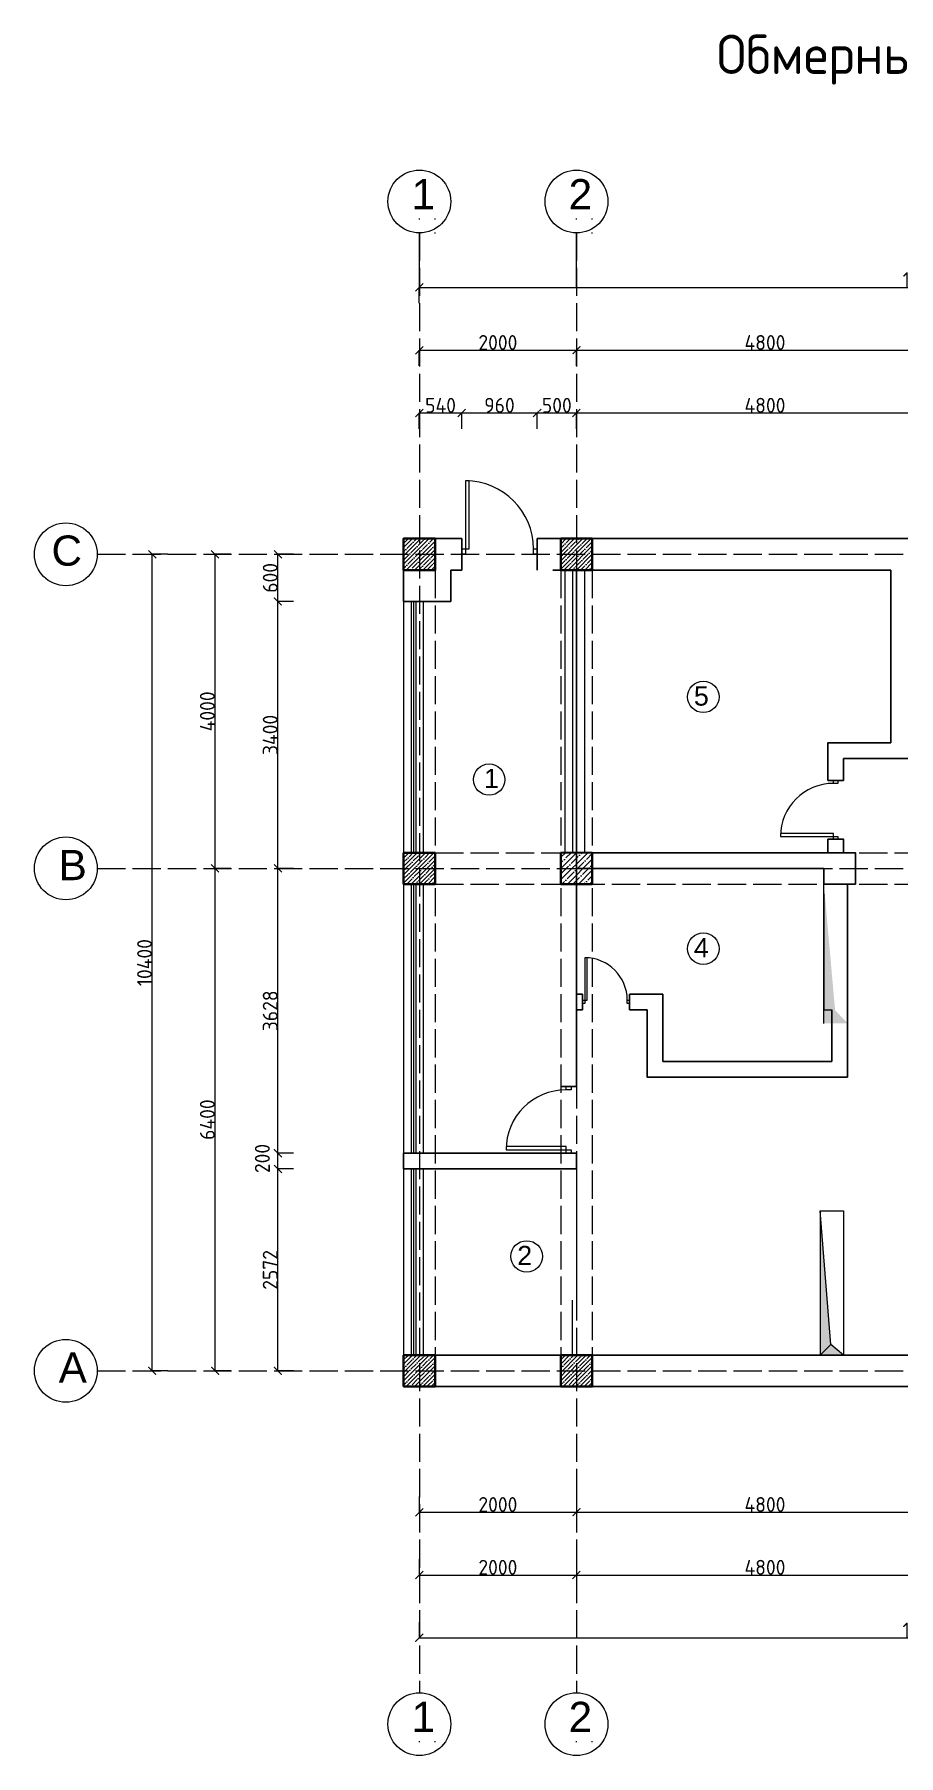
# Model space of a CAD drawing. Header units: millimetres. Extents: x -79936 to 190348, y -17907 to 78730.
# Drawn here: x -39426 to -28426, y -8952 to 12970 of the extents above; entities that cross this region are included whole.
import ezdxf

# ---------------------------------------------------------------- set-up
doc = ezdxf.new("R2010")
doc.units = ezdxf.units.MM
doc.linetypes.add('ACAD_ISO02W100', pattern=[15, 12, -3])
for name, color, linetype in [('A-Door', 150, 'Continuous'), ('door', 7, 'Continuous'), ('NET 01', 8, 'Continuous'), ('Plan 1', 7, 'Continuous'), ('Plan 2', 7, 'Continuous')]:
    doc.layers.add(name, color=color, linetype=linetype)
doc.styles.add('gost', font='GOST Common.ttf')
doc.styles.get("Standard").update_dxf_attribs({"font": 'arial.ttf'})
doc.dimstyles.new('GOST', dxfattribs={"dimtxt": 190, "dimasz": 100, "dimexe": 0.18, "dimexo": 0.06, "dimgap": 3, "dimtad": 1, "dimdec": 0, "dimzin": 0, "dimdsep": 46, "dimtxsty": 'gost', "dimblk": 'ARCHTICK', "dimcen": 0.09, "dimclrt": 256, "dimadec": 0, "dimazin": 0, "dimtfac": 1, "dimtdec": 0, "dimtofl": 0, "dimtmove": 0, "dimatfit": 3, "dimldrblk": 'ARCHTICK', "dimfxl": 200, "dimfxlon": 1, "dimtolj": 1, "dimtzin": 0, "dimarcsym": 0})

# ---------------------------------------------------------------- blocks, each defined once
blk = doc.blocks.new('_ArchTick')
at = {"color": 0, "linetype": 'ByBlock', "const_width": 0.15}
blk.add_lwpolyline([(-0.5, -0.5), (0.5, 0.5)], dxfattribs=at)
blk = doc.blocks.new('*D209')
at = {"color": 0, "lineweight": -2, "transparency": 16777216}
for p, q in [((-34526, 7948), (-34526, 8148)), ((-34526, 8148), (-33986, 8148)), ((-33986, 7948), (-33986, 8148))]:
    blk.add_line(p, q, dxfattribs=at)
at = {"layer": 'Defpoints', "color": 0, "lineweight": 30, "transparency": 16777216}
for p in [(-33986, 8148), (-33986, 6417), (-34526, 6348)]:
    blk.add_point(p, dxfattribs=at)
at = {"color": 0, "lineweight": -2, "transparency": 16777216, "xscale": 100, "yscale": 100, "zscale": 100, "rotation": 180}
blk.add_blockref('_ArchTick', (-34526, 8148), dxfattribs=at)
at = {"color": 0, "lineweight": -2, "transparency": 16777216, "xscale": 100, "yscale": 100, "zscale": 100}
blk.add_blockref('_ArchTick', (-33986, 8148), dxfattribs=at)
at = {"transparency": 16777216, "insert": (-34256, 8246), "char_height": 190, "attachment_point": 5, "style": 'gost'}
blk.add_mtext('\\A1;540', dxfattribs=at)
blk = doc.blocks.new('*D210')
at = {"color": 0, "lineweight": -2, "transparency": 16777216}
for p, q in [((-33986, 7948), (-33986, 8148)), ((-33986, 8148), (-33026, 8148)), ((-33026, 7948), (-33026, 8148))]:
    blk.add_line(p, q, dxfattribs=at)
at = {"layer": 'Defpoints', "color": 0, "lineweight": 30, "transparency": 16777216}
for p in [(-33026, 8148), (-33986, 6417), (-33026, 6548)]:
    blk.add_point(p, dxfattribs=at)
at = {"color": 0, "lineweight": -2, "transparency": 16777216, "xscale": 100, "yscale": 100, "zscale": 100, "rotation": 180}
blk.add_blockref('_ArchTick', (-33986, 8148), dxfattribs=at)
at = {"color": 0, "lineweight": -2, "transparency": 16777216, "xscale": 100, "yscale": 100, "zscale": 100}
blk.add_blockref('_ArchTick', (-33026, 8148), dxfattribs=at)
at = {"transparency": 16777216, "insert": (-33506, 8246), "char_height": 190, "attachment_point": 5, "style": 'gost'}
blk.add_mtext('\\A1;960', dxfattribs=at)
blk = doc.blocks.new('*D211')
at = {"color": 0, "lineweight": -2, "transparency": 16777216}
for p, q in [((-33026, 7948), (-33026, 8148)), ((-33026, 8148), (-32526, 8148)), ((-32526, 7948), (-32526, 8148))]:
    blk.add_line(p, q, dxfattribs=at)
at = {"layer": 'Defpoints', "color": 0, "lineweight": 30, "transparency": 16777216}
for p in [(-32526, 8148), (-33026, 6548), (-32526, 6348)]:
    blk.add_point(p, dxfattribs=at)
at = {"color": 0, "lineweight": -2, "transparency": 16777216, "xscale": 100, "yscale": 100, "zscale": 100, "rotation": 180}
blk.add_blockref('_ArchTick', (-33026, 8148), dxfattribs=at)
at = {"color": 0, "lineweight": -2, "transparency": 16777216, "xscale": 100, "yscale": 100, "zscale": 100}
blk.add_blockref('_ArchTick', (-32526, 8148), dxfattribs=at)
at = {"transparency": 16777216, "insert": (-32776, 8246), "char_height": 190, "attachment_point": 5, "style": 'gost'}
blk.add_mtext('\\A1;500', dxfattribs=at)
blk = doc.blocks.new('*D212')
at = {"color": 0, "lineweight": -2, "transparency": 16777216}
for p, q in [((-32526, 7948), (-32526, 8148)), ((-32526, 8148), (-27726, 8148)), ((-27726, 7948), (-27726, 8148))]:
    blk.add_line(p, q, dxfattribs=at)
at = {"layer": 'Defpoints', "color": 0, "lineweight": 30, "transparency": 16777216}
for p in [(-27726, 8148), (-32526, 6348), (-27726, 6348)]:
    blk.add_point(p, dxfattribs=at)
at = {"color": 0, "lineweight": -2, "transparency": 16777216, "xscale": 100, "yscale": 100, "zscale": 100, "rotation": 180}
blk.add_blockref('_ArchTick', (-32526, 8148), dxfattribs=at)
at = {"color": 0, "lineweight": -2, "transparency": 16777216, "xscale": 100, "yscale": 100, "zscale": 100}
blk.add_blockref('_ArchTick', (-27726, 8148), dxfattribs=at)
at = {"transparency": 16777216, "insert": (-30126, 8246), "char_height": 190, "attachment_point": 5, "style": 'gost'}
blk.add_mtext('\\A1;4800', dxfattribs=at)
blk = doc.blocks.new('*D194')
at = {"color": 0, "lineweight": -2, "transparency": 16777216}
for p, q in [((-34526, 8748), (-34526, 8948)), ((-34526, 8948), (-32526, 8948)), ((-32526, 8748), (-32526, 8948))]:
    blk.add_line(p, q, dxfattribs=at)
at = {"layer": 'Defpoints', "color": 0, "lineweight": 30, "transparency": 16777216}
for p in [(-32526, 8948), (-34526, 6348), (-32526, 6348)]:
    blk.add_point(p, dxfattribs=at)
at = {"color": 0, "lineweight": -2, "transparency": 16777216, "xscale": 100, "yscale": 100, "zscale": 100, "rotation": 180}
blk.add_blockref('_ArchTick', (-34526, 8948), dxfattribs=at)
at = {"color": 0, "lineweight": -2, "transparency": 16777216, "xscale": 100, "yscale": 100, "zscale": 100}
blk.add_blockref('_ArchTick', (-32526, 8948), dxfattribs=at)
at = {"transparency": 16777216, "insert": (-33526, 9046), "char_height": 190, "attachment_point": 5, "style": 'gost'}
blk.add_mtext('\\A1;2000', dxfattribs=at)
blk = doc.blocks.new('*D195')
at = {"color": 0, "lineweight": -2, "transparency": 16777216}
for p, q in [((-32526, 8748), (-32526, 8948)), ((-32526, 8948), (-27726, 8948)), ((-27726, 8748), (-27726, 8948))]:
    blk.add_line(p, q, dxfattribs=at)
at = {"layer": 'Defpoints', "color": 0, "lineweight": 30, "transparency": 16777216}
for p in [(-27726, 8948), (-32526, 6348), (-27726, 6348)]:
    blk.add_point(p, dxfattribs=at)
at = {"color": 0, "lineweight": -2, "transparency": 16777216, "xscale": 100, "yscale": 100, "zscale": 100, "rotation": 180}
blk.add_blockref('_ArchTick', (-32526, 8948), dxfattribs=at)
at = {"color": 0, "lineweight": -2, "transparency": 16777216, "xscale": 100, "yscale": 100, "zscale": 100}
blk.add_blockref('_ArchTick', (-27726, 8948), dxfattribs=at)
at = {"transparency": 16777216, "insert": (-30126, 9046), "char_height": 190, "attachment_point": 5, "style": 'gost'}
blk.add_mtext('\\A1;4800', dxfattribs=at)
blk = doc.blocks.new('*D198')
at = {"color": 0, "lineweight": -2, "transparency": 16777216}
for p, q in [((-34526, 9548), (-34526, 9748)), ((-34526, 9748), (-21626, 9748)), ((-21626, 9548), (-21626, 9748))]:
    blk.add_line(p, q, dxfattribs=at)
at = {"layer": 'Defpoints', "color": 0, "lineweight": 30, "transparency": 16777216}
for p in [(-21626, 9748), (-34526, 6348), (-21626, 6348)]:
    blk.add_point(p, dxfattribs=at)
at = {"color": 0, "lineweight": -2, "transparency": 16777216, "xscale": 100, "yscale": 100, "zscale": 100, "rotation": 180}
blk.add_blockref('_ArchTick', (-34526, 9748), dxfattribs=at)
at = {"color": 0, "lineweight": -2, "transparency": 16777216, "xscale": 100, "yscale": 100, "zscale": 100}
blk.add_blockref('_ArchTick', (-21626, 9748), dxfattribs=at)
at = {"transparency": 16777216, "insert": (-28076, 9846), "char_height": 190, "attachment_point": 5, "style": 'gost'}
blk.add_mtext('\\A1;12900', dxfattribs=at)
blk = doc.blocks.new('*D215')
at = {"color": 0, "lineweight": -2, "transparency": 16777216}
for p, q in [((-36126, -1480), (-36326, -1480)), ((-36326, -4052), (-36326, -1480)), ((-36126, -4052), (-36326, -4052))]:
    blk.add_line(p, q, dxfattribs=at)
at = {"layer": 'Defpoints', "color": 0, "lineweight": 30, "transparency": 16777216}
for p in [(-36326, -1480), (-34476, -1480), (-34526, -4052)]:
    blk.add_point(p, dxfattribs=at)
at = {"color": 0, "lineweight": -2, "transparency": 16777216, "xscale": 100, "yscale": 100, "zscale": 100}
for p, rotation in [((-36326, -1480), 90), ((-36326, -4052), 270)]:
    blk.add_blockref('_ArchTick', p, dxfattribs=dict(at, rotation=rotation))
at = {"transparency": 16777216, "insert": (-36424, -2766), "char_height": 190, "attachment_point": 5, "rotation": 90, "style": 'gost'}
blk.add_mtext('\\A1;2572', dxfattribs=at)
blk = doc.blocks.new('*D199')
at = {"color": 0, "lineweight": -2, "transparency": 16777216}
for p, q in [((-36126, -1280), (-36326, -1280)), ((-36326, -1480), (-36326, -1280)), ((-36126, -1480), (-36326, -1480))]:
    blk.add_line(p, q, dxfattribs=at)
at = {"layer": 'Defpoints', "color": 0, "lineweight": 30, "transparency": 16777216}
for p in [(-36326, -1280), (-34476, -1280), (-34476, -1480)]:
    blk.add_point(p, dxfattribs=at)
at = {"color": 0, "lineweight": -2, "transparency": 16777216, "xscale": 100, "yscale": 100, "zscale": 100}
for p, rotation in [((-36326, -1280), 90), ((-36326, -1480), 270)]:
    blk.add_blockref('_ArchTick', p, dxfattribs=dict(at, rotation=rotation))
at = {"transparency": 16777216, "insert": (-36524, -1347), "char_height": 190, "attachment_point": 5, "rotation": 90, "style": 'gost'}
blk.add_mtext('\\A1;200', dxfattribs=at)
blk = doc.blocks.new('*D200')
at = {"color": 0, "lineweight": -2, "transparency": 16777216}
for p, q in [((-36126, 6348), (-36326, 6348)), ((-36326, 5748), (-36326, 6348)), ((-36126, 5748), (-36326, 5748))]:
    blk.add_line(p, q, dxfattribs=at)
at = {"layer": 'Defpoints', "color": 0, "lineweight": 30, "transparency": 16777216}
for p in [(-36326, 6348), (-34526, 6348), (-34726, 5748)]:
    blk.add_point(p, dxfattribs=at)
at = {"color": 0, "lineweight": -2, "transparency": 16777216, "xscale": 100, "yscale": 100, "zscale": 100}
for p, rotation in [((-36326, 6348), 90), ((-36326, 5748), 270)]:
    blk.add_blockref('_ArchTick', p, dxfattribs=dict(at, rotation=rotation))
at = {"transparency": 16777216, "insert": (-36424, 6048), "char_height": 190, "attachment_point": 5, "rotation": 90, "style": 'gost'}
blk.add_mtext('\\A1;600', dxfattribs=at)
blk = doc.blocks.new('*D201')
at = {"color": 0, "lineweight": -2, "transparency": 16777216}
for p, q in [((-37726, 6348), (-37926, 6348)), ((-37926, -4052), (-37926, 6348)), ((-37726, -4052), (-37926, -4052))]:
    blk.add_line(p, q, dxfattribs=at)
at = {"layer": 'Defpoints', "color": 0, "lineweight": 30, "transparency": 16777216}
for p in [(-37926, 6348), (-34526, 6348), (-34526, -4052)]:
    blk.add_point(p, dxfattribs=at)
at = {"color": 0, "lineweight": -2, "transparency": 16777216, "xscale": 100, "yscale": 100, "zscale": 100}
for p, rotation in [((-37926, 6348), 90), ((-37926, -4052), 270)]:
    blk.add_blockref('_ArchTick', p, dxfattribs=dict(at, rotation=rotation))
at = {"transparency": 16777216, "insert": (-38024, 1148), "char_height": 190, "attachment_point": 5, "rotation": 90, "style": 'gost'}
blk.add_mtext('\\A1;10400', dxfattribs=at)
blk = doc.blocks.new('*D202')
at = {"color": 0, "lineweight": -2, "transparency": 16777216}
for p, q in [((-36926, 2348), (-37126, 2348)), ((-37126, -4052), (-37126, 2348)), ((-36926, -4052), (-37126, -4052))]:
    blk.add_line(p, q, dxfattribs=at)
at = {"layer": 'Defpoints', "color": 0, "lineweight": 30, "transparency": 16777216}
for p in [(-37126, 2348), (-34526, 2348), (-34526, -4052)]:
    blk.add_point(p, dxfattribs=at)
at = {"color": 0, "lineweight": -2, "transparency": 16777216, "xscale": 100, "yscale": 100, "zscale": 100}
for p, rotation in [((-37126, 2348), 90), ((-37126, -4052), 270)]:
    blk.add_blockref('_ArchTick', p, dxfattribs=dict(at, rotation=rotation))
at = {"transparency": 16777216, "insert": (-37224, -852), "char_height": 190, "attachment_point": 5, "rotation": 90, "style": 'gost'}
blk.add_mtext('\\A1;6400', dxfattribs=at)
blk = doc.blocks.new('*D203')
at = {"color": 0, "lineweight": -2, "transparency": 16777216}
for p, q in [((-36926, 6348), (-37126, 6348)), ((-37126, 2348), (-37126, 6348)), ((-36926, 2348), (-37126, 2348))]:
    blk.add_line(p, q, dxfattribs=at)
at = {"layer": 'Defpoints', "color": 0, "lineweight": 30, "transparency": 16777216}
for p in [(-37126, 6348), (-34526, 6348), (-34526, 2348)]:
    blk.add_point(p, dxfattribs=at)
at = {"color": 0, "lineweight": -2, "transparency": 16777216, "xscale": 100, "yscale": 100, "zscale": 100}
for p, rotation in [((-37126, 6348), 90), ((-37126, 2348), 270)]:
    blk.add_blockref('_ArchTick', p, dxfattribs=dict(at, rotation=rotation))
at = {"transparency": 16777216, "insert": (-37224, 4348), "char_height": 190, "attachment_point": 5, "rotation": 90, "style": 'gost'}
blk.add_mtext('\\A1;4000', dxfattribs=at)
blk = doc.blocks.new('*D216')
at = {"color": 0, "lineweight": -2, "transparency": 16777216}
for p, q in [((-34526, -5652), (-34526, -5852)), ((-32526, -5652), (-32526, -5852)), ((-34526, -5852), (-32526, -5852))]:
    blk.add_line(p, q, dxfattribs=at)
at = {"layer": 'Defpoints', "color": 0, "lineweight": 30, "transparency": 16777216}
for p in [(-34526, -4052), (-32526, -4052), (-32526, -5852)]:
    blk.add_point(p, dxfattribs=at)
at = {"color": 0, "lineweight": -2, "transparency": 16777216, "xscale": 100, "yscale": 100, "zscale": 100, "rotation": 180}
blk.add_blockref('_ArchTick', (-34526, -5852), dxfattribs=at)
at = {"color": 0, "lineweight": -2, "transparency": 16777216, "xscale": 100, "yscale": 100, "zscale": 100}
blk.add_blockref('_ArchTick', (-32526, -5852), dxfattribs=at)
at = {"transparency": 16777216, "insert": (-33526, -5754), "char_height": 190, "attachment_point": 5, "style": 'gost'}
blk.add_mtext('\\A1;2000', dxfattribs=at)
blk = doc.blocks.new('*D217')
at = {"color": 0, "lineweight": -2, "transparency": 16777216}
for p, q in [((-32526, -5652), (-32526, -5852)), ((-27726, -5652), (-27726, -5852)), ((-32526, -5852), (-27726, -5852))]:
    blk.add_line(p, q, dxfattribs=at)
at = {"layer": 'Defpoints', "color": 0, "lineweight": 30, "transparency": 16777216}
for p in [(-32526, -4052), (-27726, -4052), (-27726, -5852)]:
    blk.add_point(p, dxfattribs=at)
at = {"color": 0, "lineweight": -2, "transparency": 16777216, "xscale": 100, "yscale": 100, "zscale": 100, "rotation": 180}
blk.add_blockref('_ArchTick', (-32526, -5852), dxfattribs=at)
at = {"color": 0, "lineweight": -2, "transparency": 16777216, "xscale": 100, "yscale": 100, "zscale": 100}
blk.add_blockref('_ArchTick', (-27726, -5852), dxfattribs=at)
at = {"transparency": 16777216, "insert": (-30126, -5754), "char_height": 190, "attachment_point": 5, "style": 'gost'}
blk.add_mtext('\\A1;4800', dxfattribs=at)
blk = doc.blocks.new('*D204')
at = {"color": 0, "lineweight": -2, "transparency": 16777216}
for p, q in [((-34526, -6452), (-34526, -6652)), ((-32526, -6452), (-32526, -6652)), ((-34526, -6652), (-32526, -6652))]:
    blk.add_line(p, q, dxfattribs=at)
at = {"layer": 'Defpoints', "color": 0, "lineweight": 30, "transparency": 16777216}
for p in [(-34526, -4052), (-32526, -4052), (-32526, -6652)]:
    blk.add_point(p, dxfattribs=at)
at = {"color": 0, "lineweight": -2, "transparency": 16777216, "xscale": 100, "yscale": 100, "zscale": 100, "rotation": 180}
blk.add_blockref('_ArchTick', (-34526, -6652), dxfattribs=at)
at = {"color": 0, "lineweight": -2, "transparency": 16777216, "xscale": 100, "yscale": 100, "zscale": 100}
blk.add_blockref('_ArchTick', (-32526, -6652), dxfattribs=at)
at = {"transparency": 16777216, "insert": (-33526, -6554), "char_height": 190, "attachment_point": 5, "style": 'gost'}
blk.add_mtext('\\A1;2000', dxfattribs=at)
blk = doc.blocks.new('*D205')
at = {"color": 0, "lineweight": -2, "transparency": 16777216}
for p, q in [((-32526, -6452), (-32526, -6652)), ((-32526, -6652), (-27726, -6652)), ((-27726, -6652), (-27726, -6652))]:
    blk.add_line(p, q, dxfattribs=at)
at = {"layer": 'Defpoints', "color": 0, "lineweight": 30, "transparency": 16777216}
for p in [(-32526, -4052), (-27726, -6652), (-27726, -6652)]:
    blk.add_point(p, dxfattribs=at)
at = {"color": 0, "lineweight": -2, "transparency": 16777216, "xscale": 100, "yscale": 100, "zscale": 100, "rotation": 180}
blk.add_blockref('_ArchTick', (-32526, -6652), dxfattribs=at)
at = {"color": 0, "lineweight": -2, "transparency": 16777216, "xscale": 100, "yscale": 100, "zscale": 100}
blk.add_blockref('_ArchTick', (-27726, -6652), dxfattribs=at)
at = {"transparency": 16777216, "insert": (-30126, -6554), "char_height": 190, "attachment_point": 5, "style": 'gost'}
blk.add_mtext('\\A1;4800', dxfattribs=at)
blk = doc.blocks.new('*D220')
at = {"color": 0, "lineweight": -2, "transparency": 16777216}
for p, q in [((-34526, -7252), (-34526, -7452)), ((-34526, -7452), (-21626, -7452)), ((-21626, -7252), (-21626, -7452))]:
    blk.add_line(p, q, dxfattribs=at)
at = {"layer": 'Defpoints', "color": 0, "lineweight": 30, "transparency": 16777216}
for p in [(-34526, -4052), (-21626, -4052), (-21626, -7452)]:
    blk.add_point(p, dxfattribs=at)
at = {"color": 0, "lineweight": -2, "transparency": 16777216, "xscale": 100, "yscale": 100, "zscale": 100, "rotation": 180}
blk.add_blockref('_ArchTick', (-34526, -7452), dxfattribs=at)
at = {"color": 0, "lineweight": -2, "transparency": 16777216, "xscale": 100, "yscale": 100, "zscale": 100}
blk.add_blockref('_ArchTick', (-21626, -7452), dxfattribs=at)
at = {"transparency": 16777216, "insert": (-28076, -7354), "char_height": 190, "attachment_point": 5, "style": 'gost'}
blk.add_mtext('\\A1;12900', dxfattribs=at)
blk = doc.blocks.new('*D225')
at = {"color": 0, "lineweight": -2, "transparency": 16777216}
for p, q in [((-36126, 2348), (-36326, 2348)), ((-36326, -1280), (-36326, 2348)), ((-36126, -1280), (-36326, -1280))]:
    blk.add_line(p, q, dxfattribs=at)
at = {"layer": 'Defpoints', "color": 0, "lineweight": 30, "transparency": 16777216}
for p in [(-36326, 2348), (-34726, 2348), (-34726, -1280)]:
    blk.add_point(p, dxfattribs=at)
at = {"color": 0, "lineweight": -2, "transparency": 16777216, "xscale": 100, "yscale": 100, "zscale": 100}
for p, rotation in [((-36326, 2348), 90), ((-36326, -1280), 270)]:
    blk.add_blockref('_ArchTick', p, dxfattribs=dict(at, rotation=rotation))
at = {"transparency": 16777216, "insert": (-36424, 534), "char_height": 190, "attachment_point": 5, "rotation": 90, "style": 'gost'}
blk.add_mtext('\\A1;3628', dxfattribs=at)
blk = doc.blocks.new('*D226')
at = {"color": 0, "lineweight": -2, "transparency": 16777216}
for p, q in [((-36126, 5748), (-36326, 5748)), ((-36326, 2348), (-36326, 5748)), ((-36126, 2348), (-36326, 2348))]:
    blk.add_line(p, q, dxfattribs=at)
at = {"layer": 'Defpoints', "color": 0, "lineweight": 30, "transparency": 16777216}
for p in [(-36326, 5748), (-34726, 5748), (-34726, 2348)]:
    blk.add_point(p, dxfattribs=at)
at = {"color": 0, "lineweight": -2, "transparency": 16777216, "xscale": 100, "yscale": 100, "zscale": 100}
for p, rotation in [((-36326, 5748), 90), ((-36326, 2348), 270)]:
    blk.add_blockref('_ArchTick', p, dxfattribs=dict(at, rotation=rotation))
at = {"transparency": 16777216, "insert": (-36424, 4048), "char_height": 190, "attachment_point": 5, "rotation": 90, "style": 'gost'}
blk.add_mtext('\\A1;3400', dxfattribs=at)
blk = doc.blocks.new('door')
at = {"layer": 'A-Door', "color": 7}
for points in [[(369, -866), (369, -56), (324, -56), (324, -866)], [(324, -866), (324, -933), (279, -933), (279, -866)], [(1179, -866), (1179, -933), (1134, -933), (1134, -866)]]:
    blk.add_lwpolyline(points, close=True, dxfattribs=at)
at = {"layer": 'NET 01', "color": 7}
blk.add_arc((324, -866), 810, 0, 90, dxfattribs=at)

msp = doc.modelspace()

# ---------------------------------------------------------------- hatches: boundary and pattern name
at = {"transparency": 33554687}
h = msp.add_hatch(dxfattribs=at)
h.set_pattern_fill('ANSI35', color=1, scale=300)
h.set_pattern_definition([(45, (-87718.59, -16329.34), (-53.03301, 53.03301), []), (45, (-87665.56, -16329.34), (-53.03301, 53.03301), [93.75, -18.75, 0, -18.75])])
h.paths.add_polyline_path([(-34325.57, 6548.074), (-34725.57, 6548.074), (-34725.57, 6148.074), (-34325.57, 6148.074)])
h = msp.add_hatch(dxfattribs=at)
h.set_pattern_fill('ANSI35', color=1, scale=300)
h.set_pattern_definition([(45, (-90846.75, -16852.96), (-53.03301, 53.03301), []), (45, (-90793.72, -16852.96), (-53.03301, 53.03301), [93.75, -18.75, 0, -18.75])])
h.paths.add_polyline_path([(-32325.57, 6548.074), (-32725.57, 6548.074), (-32725.57, 6148.074), (-32325.57, 6148.074)])
h = msp.add_hatch(dxfattribs=at)
h.set_pattern_fill('ANSI35', color=1, scale=300)
h.set_pattern_definition([(45, (-92846.75, -20852.62), (-53.03301, 53.03301), []), (45, (-92793.72, -20852.62), (-53.03301, 53.03301), [93.75, -18.75, 0, -18.75])])
h.paths.add_polyline_path([(-34325.57, 2548.409), (-34725.57, 2548.409), (-34725.57, 2148.409), (-34325.57, 2148.409)])
h = msp.add_hatch(dxfattribs=at)
h.set_pattern_fill('ANSI35', color=1, scale=400)
h.set_pattern_definition([(45, (-87197.98, -17052.96), (-70.71068, 70.71068), []), (45, (-87127.27, -17052.96), (-70.71068, 70.71068), [125, -25, 0, -25])])
h.paths.add_polyline_path([(-32724.061, 2548.074), (-32724.061, 2148.074), (-32324.061, 2148.074), (-32324.061, 2548.074)])
at = {"true_color": 0x000000, "transparency": 33554687}
h = msp.add_hatch(color=18, dxfattribs=at)
h.dxf.hatch_style = 1
h.paths.add_polyline_path([(-29233.731, 542.8), (-29375.57, 375.508), (-29075.57, 375.508)])
h.paths.add_polyline_path([(-29375.57, 2146.444), (-29375.57, 575.508), (-29375.57, 375.508), (-29233.731, 542.8)])
at = {"transparency": 33554687}
h = msp.add_hatch(color=7, dxfattribs=at)
h.dxf.hatch_style = 1
h.paths.add_polyline_path([(-29425.57, -2011.926), (-29425.57, -3851.926), (-29287.633, -3717.377)])
h.paths.add_polyline_path([(-29287.633, -3717.377), (-29425.57, -3851.926), (-29125.57, -3851.926)])
h = msp.add_hatch(dxfattribs=at)
h.set_pattern_fill('ANSI35', color=1, scale=300)
h.set_pattern_definition([(45, (-87718.59, -26729.34), (-53.03301, 53.03301), []), (45, (-87665.56, -26729.34), (-53.03301, 53.03301), [93.75, -18.75, 0, -18.75])])
h.paths.add_polyline_path([(-34325.57, -3851.926), (-34725.57, -3851.926), (-34725.57, -4251.926), (-34325.57, -4251.926)])
h = msp.add_hatch(dxfattribs=at)
h.set_pattern_fill('ANSI35', color=1, scale=300)
h.set_pattern_definition([(45, (-85718.59, -26729.34), (-53.03301, 53.03301), []), (45, (-85665.56, -26729.34), (-53.03301, 53.03301), [93.75, -18.75, 0, -18.75])])
h.paths.add_polyline_path([(-32325.57, -3851.926), (-32725.57, -3851.926), (-32725.57, -4251.926), (-32325.57, -4251.926)])

# ---------------------------------------------------------------- linework, layer by layer
at = {"color": 18, "lineweight": 30, "true_color": 0x000000}
for p, q in [((-29325.57, 3948.074), (-29325.57, 3468.074)), ((-27925.57, 3748.074), (-29125.57, 3748.074)), ((-29325.57, 3468.074), (-29125.57, 3468.074)), ((-29075.57, 2148.074), (-29075.57, -311.926)), ((-32525.57, 748.074), (-32449.416, 748.074)), ((-31849.416, 748.074), (-31425.57, 748.074)), ((-32525.57, 548.074), (-32449.416, 548.074)), ((-31849.416, 548.074), (-31625.57, 548.074)), ((-29275.57, 548.074), (-29275.57, -111.926)), ((-32725.57, -429.554), (-32525.57, -429.554)), ((-34325.57, -3851.926), (-21775.57, -3851.926))]:
    msp.add_line(p, q, dxfattribs=at)
at = {"color": 18, "true_color": 0x000000}
for p, q in [((-32525.57, 748.074), (-32449.416, 748.074)), ((-31849.416, 748.074), (-31675.57, 748.074)), ((-32525.57, -311.926), (-32525.57, -429.554)), ((-29425.57, -2011.926), (-29425.57, -3851.926)), ((-29425.57, -2011.926), (-29125.57, -2011.926))]:
    msp.add_line(p, q, dxfattribs=at)
for p, q in [((-29375.57, 548.074), (-29275.57, 548.074)), ((-34325.57, -1479.554), (-32725.57, -1479.554)), ((-32725.57, -1479.554), (-32525.57, -1479.554))]:
    msp.add_line(p, q)
at = {"lineweight": 25}
for p, q in [((-32525.57, -1479.554), (-32525.57, -3310.781)), ((-32578.365, -3152.398), (-32578.365, -3851.926))]:
    msp.add_line(p, q, dxfattribs=at)
at = {"color": 152, "true_color": 0x2776bb}
msp.add_line((-34325.57, -3851.926), (-34725.57, -3851.926), dxfattribs=at)
at = {"color": 18, "true_color": 0x000000}
for points in [[(-34525.57, 9748.254), (-34525.57, 10448.254)], [(-32525.57, 9748.254), (-32525.57, 10448.254)], [(-32525.57, 6148.074), (-32525.57, 3435.217)], [(-32324.541, 6148.074), (-32524.541, 6148.074)], [(-34725.57, 5748.074), (-34725.57, 2548.074)], [(-34525.57, 5748.074), (-34725.57, 5748.074)], [(-34475.57, 5748.074), (-34475.57, 2548.074)], [(-34725.57, 2148.074), (-34725.57, -1279.554)], [(-34475.57, 2148.074), (-34475.57, -1279.554)], [(-29375.57, 548.074), (-29375.57, 2148.074)], [(-29375.57, 374.424), (-29375.57, 2148.074)], [(-29375.57, 2022.246), (-29375.57, 548.074)], [(-31675.57, 748.074), (-31849.416, 748.074)], [(-31425.57, -111.926), (-29375.57, -111.926)], [(-32725.57, -1279.554), (-32725.57, -1279.554), (-34325.57, -1279.554)], [(-34725.57, -1479.554), (-34725.57, -3851.926)], [(-34475.57, -1479.554), (-34475.57, -3851.926)], [(-29425.57, -3851.926), (-29287.633, -3717.377), (-29425.57, -2011.926)], [(-29125.57, -3851.926), (-29287.633, -3717.377), (-29425.57, -2011.926)], [(-29125.57, -2011.926), (-29125.57, -3851.926)]]:
    msp.add_lwpolyline(points, dxfattribs=at)
at = {"color": 18, "lineweight": 40, "true_color": 0x000000}
for points in [[(-34725.57, 6148.074), (-34325.57, 6148.074), (-34325.57, 6548.074), (-34725.57, 6548.074)], [(-32725.57, 6148.074), (-32325.57, 6148.074), (-32325.57, 6548.074), (-32725.57, 6548.074)], [(-34725.57, -4251.926), (-34325.57, -4251.926), (-34325.57, -3851.926), (-34725.57, -3851.926)], [(-32725.57, -4251.926), (-32325.57, -4251.926), (-32325.57, -3851.926), (-32725.57, -3851.926)]]:
    msp.add_lwpolyline(points, close=True, dxfattribs=at)
at = {"color": 18, "lineweight": 30, "true_color": 0x000000}
for points in [[(-34325.57, 6548.074), (-33985.57, 6548.074)], [(-33985.57, 6548.074), (-33985.57, 6148.074)], [(-32725.57, 6548.074), (-33025.57, 6548.074), (-33025.57, 6148.074)], [(-32326.05, 6548.074), (-21825.78, 6548.074)], [(-34725.57, 5748.074), (-34125.57, 5748.074), (-34125.57, 6148.074)], [(-34725.57, 6148.074), (-34725.57, 5748.074)], [(-34125.57, 6148.074), (-33985.57, 6148.074)], [(-32824.541, 6148.074), (-32524.541, 6148.074), (-32524.541, -429.554)], [(-32525.57, 6148.074), (-28525.57, 6148.074)], [(-29325.57, 2719.01), (-29325.57, 2548.074), (-32525.57, 2548.074), (-32525.57, 6148.074)], [(-29325.57, 3468.074), (-29325.57, 3948.074), (-28525.57, 3948.074), (-28525.57, 6148.074)], [(-29125.57, 3748.074), (-29125.57, 3468.074)], [(-29325.57, 2718.107), (-29125.611, 2718.107), (-29125.611, 2548.074)], [(-29375.57, 2148.074), (-28975.57, 2148.074), (-28975.57, 2548.074), (-29375.57, 2548.074)], [(-32525.57, 2348.074), (-32525.57, 748.074)], [(-32525.57, 2348.074), (-29377.472, 2348.074)], [(-29377.472, 2348.074), (-29375.57, 2148.074)], [(-32449.416, 748.074), (-32449.416, 548.074)], [(-31849.416, 748.074), (-31849.416, 548.074)], [(-31425.536, -111.916), (-31425.57, 748.074)], [(-32525.57, 548.074), (-32525.57, -429.554)], [(-31625.536, -111.926), (-31625.57, 548.074)], [(-31625.536, -111.926), (-31625.536, -111.926), (-31625.536, -311.926), (-29075.57, -311.926)], [(-29275.57, -111.926), (-31425.57, -111.926)], [(-34725.57, -1479.554), (-34725.57, -1279.554), (-32525.57, -1279.554)], [(-32525.57, -1279.554), (-32525.57, -1479.554)], [(-34725.57, -1479.554), (-32525.57, -1479.554)]]:
    msp.add_lwpolyline(points, dxfattribs=at)
at = {"color": 152, "true_color": 0x2776bb}
for points in [[(-34325.57, 6148.074), (-34525.57, 6148.074)], [(-32425.57, 6148.074), (-32825.57, 6148.074)], [(-32675.57, 6148.074), (-32675.57, 2548.074)], [(-32575.57, 6148.074), (-32575.57, 2548.074)], [(-32424.541, 6148.074), (-32424.541, 2548.074)], [(-34630.57, 5748.074), (-34630.57, 2548.074)], [(-34600.57, 5748.074), (-34600.57, 2548.074)], [(-34570.57, 5748.074), (-34570.57, 2548.074)], [(-32324.541, 2548.074), (-32524.541, 2548.074)], [(-34630.57, 2148.074), (-34630.57, -1279.554)], [(-34600.57, 2148.074), (-34600.57, -1279.554)], [(-34570.57, 2148.074), (-34570.57, -1279.554)], [(-34630.57, -1479.554), (-34630.57, -3851.926)], [(-34600.57, -1479.554), (-34600.57, -3851.926)], [(-34570.57, -1479.554), (-34570.57, -3851.926)], [(-34325.57, -4251.926), (-34725.57, -4251.926)], [(-32425.57, -4251.926), (-32825.57, -4251.926)]]:
    msp.add_lwpolyline(points, dxfattribs=at)
at = {"color": 18, "lineweight": 40, "true_color": 0x000000}
for points in [[(-34325.57, 2548.074), (-34725.57, 2548.074)], [(-34325.57, 2148.074), (-34325.57, 2548.074)], [(-32324.541, 2548.074), (-32724.061, 2548.288)], [(-32724.061, 2548.288), (-32724.061, 2148.074)], [(-34325.57, 2148.074), (-34725.57, 2148.074)], [(-32324.541, 2148.074), (-32724.061, 2148.074)]]:
    msp.add_lwpolyline(points, dxfattribs=at)
at = {"color": 7, "lineweight": 40}
for points in [[(-34725.57, 2548.074), (-34725.57, 2148.074)], [(-32324.541, 2548.074), (-32324.541, 2148.074)]]:
    msp.add_lwpolyline(points, dxfattribs=at)
at = {"color": 7, "lineweight": 30}
msp.add_lwpolyline([(-34725.57, -4251.926), (-21425.78, -4251.926)], dxfattribs=at)
at = {"color": 18, "true_color": 0x000000}
for centre in [(-34525.57, 10841.997), (-32525.57, 10841.997), (-39025.57, 6348.074), (-39025.57, 2348.074), (-39025.57, -4051.926), (-34525.57, -8551.746), (-32525.57, -8551.746)]:
    msp.add_circle(centre, 400, dxfattribs=at)
at = {"layer": 'A-Door', "color": 7}
for points in [[(-32389.433, 670.568), (-32389.433, 1210.417), (-32419.425, 1210.417), (-32419.425, 670.568)], [(-32419.425, 670.568), (-32419.425, 625.58), (-32449.416, 625.58), (-32449.416, 670.568)], [(-31849.584, 670.568), (-31849.584, 625.58), (-31879.576, 625.58), (-31879.576, 670.568)], [(-32657.428, -429.554), (-32593.712, -429.554), (-32593.712, -472.032), (-32657.428, -472.032)], [(-32657.428, -1194.156), (-33422.03, -1194.156), (-33422.03, -1236.634), (-32657.428, -1236.634)], [(-32657.428, -1236.634), (-32593.712, -1236.634), (-32593.712, -1279.112), (-32657.428, -1279.112)]]:
    msp.add_lwpolyline(points, close=True, dxfattribs=at)
at = {"layer": 'door', "color": 7}
for points in [[(-29253.717, 3468.145), (-29197.464, 3468.145), (-29197.464, 3430.643), (-29253.717, 3430.643)], [(-29253.717, 2793.111), (-29928.752, 2793.111), (-29928.752, 2755.609), (-29253.717, 2755.609)], [(-29253.717, 2755.609), (-29197.464, 2755.609), (-29197.464, 2718.107), (-29253.717, 2718.107)]]:
    msp.add_lwpolyline(points, close=True, dxfattribs=at)
msp.add_arc((-29253.717, 2755.609), 675.034, 90, 180, dxfattribs=at)
at = {"layer": 'NET 01', "color": 7}
for centre, radius, start, end in [((-32419.425, 670.568), 539.849, 0, 90), ((-32657.428, -1236.634), 764.602, 90, 180)]:
    msp.add_arc(centre, radius, start, end, dxfattribs=at)
at = {"layer": 'Plan 1', "color": 251, "linetype": 'ACAD_ISO02W100', "ltscale": 30, "true_color": 0x636466}
for p, q in [((-34525.57, 10611.838), (-34525.57, 10624.351)), ((-34325.57, 10611.838), (-34325.57, 10624.351)), ((-32525.57, 10612.018), (-32525.57, 10624.531)), ((-32325.57, 10612.018), (-32325.57, 10624.531)), ((-34525.57, 10435.74), (-34525.57, 10448.254)), ((-34325.57, 10435.74), (-34325.57, 10448.254)), ((-32525.57, 10435.74), (-32525.57, 10448.254)), ((-32325.57, 10435.74), (-32325.57, 10448.254)), ((-34525.57, 9748.074), (-21575.57, 9748.074)), ((-34525.57, 8948.074), (-21575.57, 8948.074)), ((-34525.57, 8148.074), (-21575.57, 8148.074)), ((-37925.57, -4051.926), (-37925.57, 6348.074)), ((-37125.57, -4051.926), (-37125.57, 6348.074)), ((-36325.57, -4051.926), (-36325.57, 6348.074)), ((-34525.57, -5851.926), (-21575.57, -5851.926)), ((-34525.57, -6651.926), (-21575.57, -6651.926)), ((-34525.57, -7451.926), (-21575.57, -7451.926)), ((-34525.57, -8781.905), (-34525.57, -8769.392)), ((-34325.57, -8781.905), (-34325.57, -8769.392)), ((-32525.57, -8781.725), (-32525.57, -8769.212)), ((-32325.57, -8781.725), (-32325.57, -8769.212))]:
    msp.add_line(p, q, dxfattribs=at)
for points in [[(-34525.57, 10448.254), (-34525.57, -8151.746)], [(-32525.57, 10448.254), (-32525.57, -8151.746)], [(-38625.57, 6348.074), (-17475.57, 6348.074)], [(-38625.57, 2348.074), (-17475.57, 2348.074)], [(-38625.57, -4051.926), (-17475.57, -4051.926)]]:
    msp.add_lwpolyline(points, dxfattribs=at)
at = {"layer": 'Plan 1', "color": 1, "linetype": 'ACAD_ISO02W100', "ltscale": 30}
for points in [[(-34325.57, 6148.074), (-34325.57, -3851.926)], [(-32725.57, 6148.074), (-32725.57, -3851.926)], [(-32324.541, 6148.074), (-32324.541, -3851.926)], [(-34325.57, 2548.074), (-21825.78, 2548.074)], [(-34325.57, 2148.074), (-21825.78, 2148.074)]]:
    msp.add_lwpolyline(points, dxfattribs=at)
at = {"layer": 'Plan 2'}
for centre in [(-30911.052, 4532.301), (-33637.097, 3478.751), (-30911.052, 1325.401), (-33159.932, -2593.964)]:
    msp.add_circle(centre, 200, dxfattribs=at)

# ---------------------------------------------------------------- block references
at = {"layer": 'door', "color": 7, "lineweight": 30, "xscale": 1.066948190726615, "yscale": 1.066948190726615, "zscale": 1.066948190726615}
msp.add_blockref('door', (-34283.66, 7343.646), dxfattribs=at)

# ---------------------------------------------------------------- texts
at = {"layer": 'Plan 1', "char_height": 384.875, "attachment_point": 1}
for s, insert in [('1', (-34625.063, 11126.579)), ('2', (-32625.063, 11126.759)), ('1', (-34625.063, -8267.164)), ('2', (-32625.063, -8266.984))]:
    msp.add_mtext_dynamic_manual_height_columns(s, width=384.87481, gutter_width=0.55, heights=[0], dxfattribs=dict(at, insert=insert))
at = {"layer": 'Plan 1', "char_height": 384.87481, "attachment_point": 7, "style": 'gost'}
for s, insert in [('{\\fArial|b0|i0|c0|p34;C}', (-39208.263, 6197.636)), ('{\\fArial|b0|i0|c0|p34;B}', (-39116.996, 2197.636)), ('{\\fArial|b0|i0|c238|p34;A}', (-39116.996, -4202.364))]:
    msp.add_mtext_dynamic_manual_height_columns(s, width=384.87481, gutter_width=0.55, heights=[0], dxfattribs=dict(at, insert=insert))
at = {"layer": 'Plan 2', "insert": (-30739.241, 12966.421), "char_height": 500, "attachment_point": 1, "style": 'gost'}
msp.add_mtext_dynamic_manual_height_columns('Обмерный план', width=5851.90959, gutter_width=1, heights=[0], dxfattribs=at)
at = {"layer": 'Plan 2', "char_height": 245.412, "attachment_point": 1}
for s, insert in [('5', (-31031.401, 4666.402)), ('1', (-33703.393, 3615.627)), ('4', (-31031.401, 1459.503)), ('2', (-33280.281, -2459.862))]:
    msp.add_mtext_dynamic_manual_height_columns(s, width=245.41227, gutter_width=0.818, heights=[0], dxfattribs=dict(at, insert=insert))

# ---------------------------------------------------------------- dimensions: what is measured, and where the dimension line sits
at = {"color": 18, "true_color": 0x000000}
for base, p1, p2, picture, middle in [((-21625.78, 9748.074), (-34525.57, 6348.074), (-21625.78, 6348.074), '*D198', (-28075.675, 9846.074)), ((-32525.57, 8948.074), (-34525.57, 6348.074), (-32525.57, 6348.074), '*D194', (-33525.57, 9046.074)), ((-33985.57, 8148.074), (-34525.57, 6348.074), (-33985.57, 6416.529), '*D209', (-34255.57, 8246.074)), ((-32525.57, -5851.926), (-34525.57, -4051.926), (-32525.57, -4051.926), '*D216', (-33525.57, -5753.926)), ((-32525.57, -6651.926), (-34525.57, -4051.926), (-32525.57, -4051.926), '*D204', (-33525.57, -6553.926)), ((-21625.78, -7451.926), (-34525.57, -4051.926), (-21625.78, -4051.926), '*D220', (-28075.675, -7353.926))]:
    dim = msp.add_linear_dim(base=base, p1=p1, p2=p2, dimstyle='GOST', dxfattribs=at)
    dim.commit()
    dim.dimension.update_dxf_attribs({"geometry": picture, "text_midpoint": middle})
for base, p1, p2, picture, middle in [((-27725.78, 8948.074), (-32525.57, 6348.074), (-27725.78, 6348.074), '*D195', (-30125.675, 9046.074)), ((-33025.57, 8148.074), (-33985.57, 6416.529), (-33025.57, 6548.074), '*D210', (-33505.57, 8246.074)), ((-32525.57, 8148.074), (-33025.57, 6548.074), (-32525.57, 6348.074), '*D211', (-32775.57, 8246.074)), ((-27725.78, 8148.074), (-32525.57, 6348.074), (-27725.78, 6348.074), '*D212', (-30125.675, 8246.074)), ((-27725.78, -5851.926), (-32525.57, -4051.926), (-27725.78, -4051.926), '*D217', (-30125.675, -5753.926)), ((-27725.78, -6651.926), (-32525.57, -4051.926), (-27725.78, -6651.926), '*D205', (-30125.675, -6553.926))]:
    dim = msp.add_linear_dim(base=base, p1=p1, p2=p2, dimstyle='GOST', override={"dimtmove": 1}, dxfattribs=at)
    dim.commit()
    dim.dimension.update_dxf_attribs({"geometry": picture, "text_midpoint": middle})
for base, p1, p2, picture, middle in [((-37925.57, 6348.074), (-34525.57, -4051.926), (-34525.57, 6348.074), '*D201', (-38023.57, 1148.074)), ((-37125.57, 2348.074), (-34525.57, -4051.926), (-34525.57, 2348.074), '*D202', (-37223.57, -851.926)), ((-36325.57, 2348.074), (-34725.57, -1279.554), (-34725.57, 2348.074), '*D225', (-36423.57, 534.26)), ((-36325.57, -1479.554), (-34525.57, -4051.926), (-34475.57, -1479.554), '*D215', (-36423.57, -2765.74))]:
    dim = msp.add_linear_dim(base=base, p1=p1, p2=p2, angle=90, dimstyle='GOST', dxfattribs=at)
    dim.commit()
    dim.dimension.update_dxf_attribs({"geometry": picture, "text_midpoint": middle})
for base, p1, p2, picture, middle in [((-37125.57, 6348.074), (-34525.57, 2348.074), (-34525.57, 6348.074), '*D203', (-37223.57, 4348.074)), ((-36325.57, 6348.074), (-34725.57, 5748.074), (-34525.57, 6348.074), '*D200', (-36423.57, 6048.074)), ((-36325.57, 5748.074), (-34725.57, 2348.074), (-34725.57, 5748.074), '*D226', (-36423.57, 4048.074)), ((-36325.57, -1279.554), (-34475.57, -1479.554), (-34475.57, -1279.554), '*D199', (-36523.57, -1346.554))]:
    dim = msp.add_linear_dim(base=base, p1=p1, p2=p2, angle=90, dimstyle='GOST', override={"dimtmove": 1}, dxfattribs=at)
    dim.commit()
    dim.dimension.update_dxf_attribs({"geometry": picture, "text_midpoint": middle})

doc.saveas('drawing.dxf')
